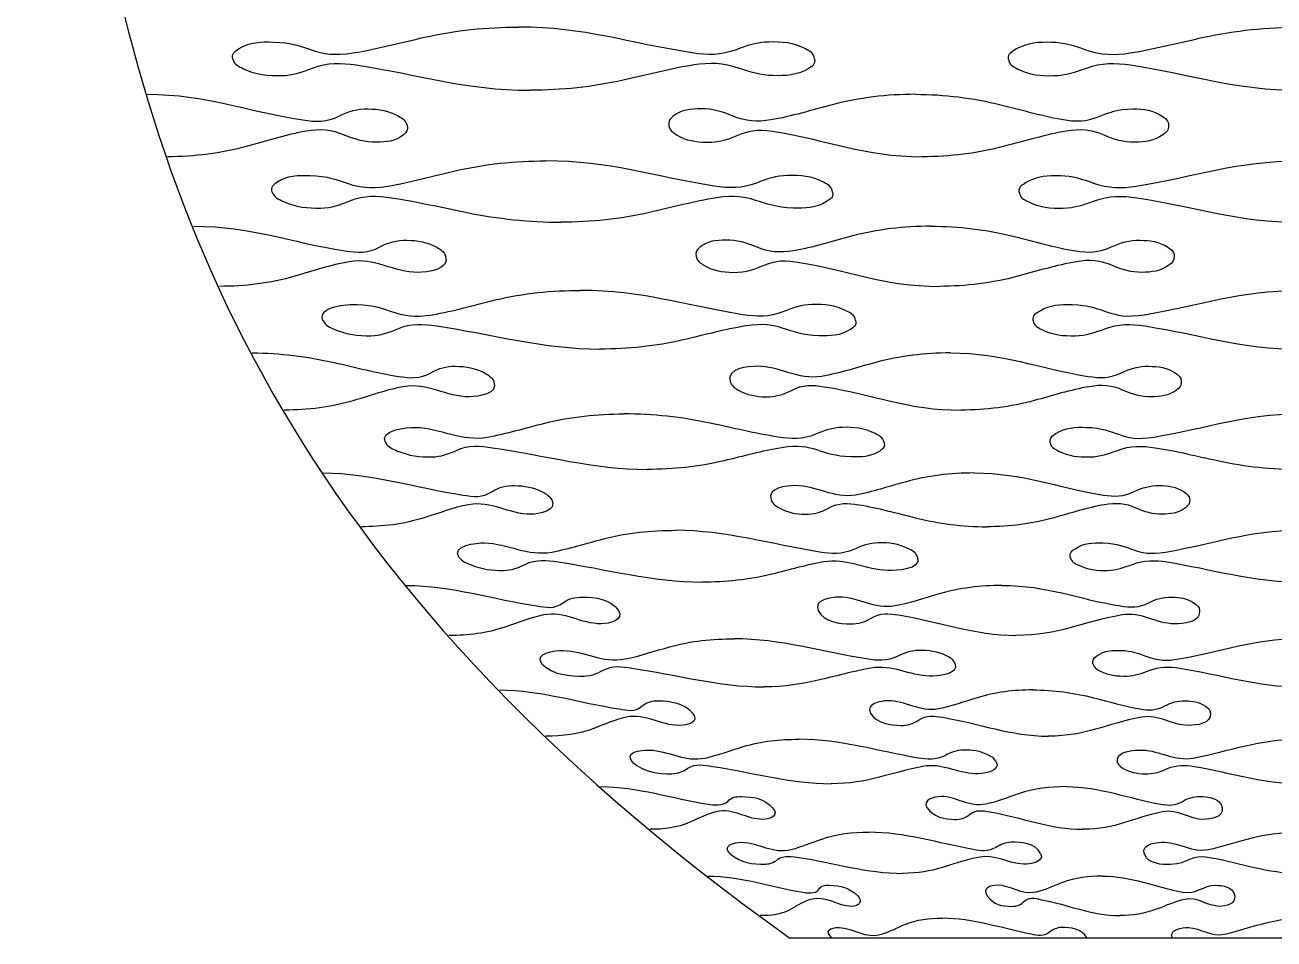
# Model space of a CAD drawing. Extents: x -15.8 to 22.7, y 5.7 to 11.5.
# Drawn here: x 9.923 to 11.948, y 5.679 to 7.16 of the extents above; entities that cross this region are included whole.
import ezdxf

# ---------------------------------------------------------------- set-up
doc = ezdxf.new("R2010")
doc.units = 0
doc.layers.add('DEFAULT', color=7, linetype='CONTINUOUS')

msp = doc.modelspace()

# ---------------------------------------------------------------- linework, layer by layer
at = {"layer": 'DEFAULT'}
msp.add_lwpolyline([(12.8156, 5.6805), (11.1629, 5.6805)], dxfattribs=at)
for points, knots in [([(9.9234, 9.8123), (9.9234, 8.6318), (9.9234, 8.0416), (10.0267, 7.4513), (10.13, 6.8611), (10.3366, 6.2708), (11.1629, 5.6805)], [0, 0, 0, 0, 1, 1, 1, 2, 2, 2, 2]), ([(10.2602, 7.1051), (10.2582, 7.114), (10.2632, 7.1173), (10.2696, 7.1214), (10.2878, 7.133), (10.3058, 7.1332), (10.3258, 7.1327), (10.3845, 7.1312), (10.3934, 7.1048), (10.4555, 7.115), (10.4944, 7.1214), (10.5324, 7.1317), (10.5708, 7.1403), (10.6214, 7.1517), (10.6717, 7.1568), (10.7235, 7.1568)], [0, 0, 0, 0, 1, 1, 1, 2, 2, 2, 3, 3, 3, 4, 4, 4, 5, 5, 5, 5]), ([(11.2033, 7.1051), (11.2023, 7.1149), (11.1959, 7.1176), (11.1888, 7.1214), (11.1692, 7.1317), (11.1501, 7.1332), (11.1289, 7.1327), (11.11, 7.1322), (11.0932, 7.1267), (11.076, 7.1201), (11.0519, 7.1109), (11.0295, 7.1112), (11.0048, 7.115), (10.901, 7.1312), (10.8308, 7.1568), (10.7235, 7.1568)], [0, 0, 0, 0, 1, 1, 1, 2, 2, 2, 3, 3, 3, 4, 4, 4, 5, 5, 5, 5]), ([(11.5177, 7.1051), (11.5171, 7.1146), (11.5229, 7.1175), (11.5297, 7.1214), (11.5486, 7.1323), (11.5671, 7.1332), (11.5877, 7.1327), (11.6073, 7.1322), (11.6247, 7.1265), (11.6426, 7.1201), (11.6669, 7.1113), (11.6897, 7.111), (11.7146, 7.115), (11.7549, 7.1214), (11.7942, 7.1317), (11.8339, 7.1403), (11.8854, 7.1515), (11.9366, 7.1568), (11.9893, 7.1568)], [0, 0, 0, 0, 1, 1, 1, 2, 2, 2, 3, 3, 3, 4, 4, 4, 5, 5, 5, 6, 6, 6, 6]), ([(10.2602, 7.1051), (10.263, 7.0955), (10.27, 7.0929), (10.2778, 7.0893), (10.2979, 7.0797), (10.3176, 7.0777), (10.3392, 7.0782), (10.3573, 7.0787), (10.3733, 7.084), (10.3897, 7.0905), (10.4136, 7.1001), (10.4357, 7.0991), (10.46, 7.0955), (10.5642, 7.0799), (10.6351, 7.0546), (10.7426, 7.0546)], [0, 0, 0, 0, 1, 1, 1, 2, 2, 2, 3, 3, 3, 4, 4, 4, 5, 5, 5, 5]), ([(11.2033, 7.1051), (11.2045, 7.096), (11.199, 7.0931), (11.1926, 7.0893), (11.1741, 7.0783), (11.156, 7.0778), (11.1358, 7.0782), (11.1161, 7.0787), (11.0983, 7.0843), (11.08, 7.0905), (11.0556, 7.0988), (11.0327, 7.0995), (11.0076, 7.0955), (10.9689, 7.0893), (10.9311, 7.0793), (10.8929, 7.0708), (10.8431, 7.0597), (10.7936, 7.0546), (10.7426, 7.0546)], [0, 0, 0, 0, 1, 1, 1, 2, 2, 2, 3, 3, 3, 4, 4, 4, 5, 5, 5, 6, 6, 6, 6]), ([(11.5177, 7.1051), (11.5185, 7.0955), (11.5248, 7.093), (11.5319, 7.0893), (11.5511, 7.0791), (11.5701, 7.0777), (11.591, 7.0782), (11.6099, 7.0787), (11.6268, 7.0842), (11.6441, 7.0905), (11.6683, 7.0994), (11.6907, 7.0993), (11.7154, 7.0955), (11.8169, 7.0798), (11.8844, 7.0546), (11.9893, 7.0546)], [0, 0, 0, 0, 1, 1, 1, 2, 2, 2, 3, 3, 3, 4, 4, 4, 5, 5, 5, 5]), ([(10.1215, 7.0479), (10.2194, 7.0479), (10.2796, 7.021), (10.3738, 7.0064), (10.3947, 7.0032), (10.413, 7.0024), (10.433, 7.0129), (10.4479, 7.0208), (10.4625, 7.0245), (10.4794, 7.0243), (10.4973, 7.024), (10.5132, 7.0217), (10.5291, 7.0124), (10.5355, 7.0086), (10.5408, 7.0054), (10.5428, 6.9973)], [0, 0, 0, 0, 1, 1, 1, 2, 2, 2, 3, 3, 3, 4, 4, 4, 5, 5, 5, 5]), ([(11.3667, 7.0479), (11.3206, 7.0479), (11.2763, 7.0424), (11.2317, 7.0309), (11.1986, 7.0224), (11.1661, 7.0121), (11.1322, 7.0064), (11.1103, 7.0028), (11.091, 7.004), (11.0703, 7.0129), (11.0536, 7.0201), (11.0374, 7.0245), (11.0189, 7.0243), (11.0026, 7.0241), (10.9883, 7.0234), (10.9743, 7.0124), (10.9691, 7.0083), (10.9658, 7.0047), (10.9671, 6.9973)], [0, 0, 0, 0, 1, 1, 1, 2, 2, 2, 3, 3, 3, 4, 4, 4, 5, 5, 5, 6, 6, 6, 6]), ([(11.3667, 7.0479), (11.4139, 7.0479), (11.4594, 7.0421), (11.5053, 7.0309), (11.5401, 7.0224), (11.5745, 7.0121), (11.6101, 7.0064), (11.6635, 6.9979), (11.6688, 7.0249), (11.7195, 7.0243), (11.7366, 7.0241), (11.7517, 7.0225), (11.7667, 7.0124), (11.7724, 7.0085), (11.7768, 7.0052), (11.7771, 6.9973)], [0, 0, 0, 0, 1, 1, 1, 2, 2, 2, 3, 3, 3, 4, 4, 4, 5, 5, 5, 5]), ([(10.5428, 6.9973), (10.5446, 6.9903), (10.5418, 6.9865), (10.5368, 6.9823), (10.5233, 6.9709), (10.5094, 6.9706), (10.4935, 6.9704), (10.4748, 6.9701), (10.4584, 6.9747), (10.4414, 6.9817), (10.4205, 6.9904), (10.401, 6.992), (10.3789, 6.9882), (10.3464, 6.9827), (10.3155, 6.9723), (10.2839, 6.9637), (10.241, 6.952), (10.1985, 6.9468), (10.1542, 6.9468)], [0, 0, 0, 0, 1, 1, 1, 2, 2, 2, 3, 3, 3, 4, 4, 4, 5, 5, 5, 6, 6, 6, 6]), ([(10.9671, 6.9973), (10.9685, 6.9893), (10.9735, 6.986), (10.9797, 6.9823), (10.9951, 6.9727), (11.0106, 6.9706), (11.0281, 6.9704), (11.0769, 6.9698), (11.0835, 6.9964), (11.135, 6.9882), (11.2265, 6.9736), (11.2823, 6.9468), (11.3776, 6.9468)], [0, 0, 0, 0, 1, 1, 1, 2, 2, 2, 3, 3, 3, 4, 4, 4, 4]), ([(11.7771, 6.9973), (11.7774, 6.9896), (11.7734, 6.9862), (11.7678, 6.9823), (11.7534, 6.9719), (11.7387, 6.9706), (11.722, 6.9704), (11.7041, 6.9702), (11.6884, 6.9744), (11.6724, 6.9817), (11.6519, 6.991), (11.6329, 6.9917), (11.6113, 6.9882), (11.5771, 6.9826), (11.5443, 6.9723), (11.5109, 6.9637), (11.4669, 6.9523), (11.4231, 6.9468), (11.3776, 6.9468)], [0, 0, 0, 0, 1, 1, 1, 2, 2, 2, 3, 3, 3, 4, 4, 4, 5, 5, 5, 6, 6, 6, 6]), ([(10.3241, 6.8895), (10.3216, 6.8977), (10.3258, 6.9012), (10.3318, 6.9054), (10.3491, 6.9171), (10.3661, 6.9169), (10.3852, 6.9164), (10.4426, 6.915), (10.4507, 6.8889), (10.5115, 6.8991), (10.5485, 6.9054), (10.5845, 6.9154), (10.6209, 6.9239), (10.6694, 6.9351), (10.7176, 6.94), (10.7673, 6.94)], [0, 0, 0, 0, 1, 1, 1, 2, 2, 2, 3, 3, 3, 4, 4, 4, 5, 5, 5, 5]), ([(11.2324, 6.8895), (11.2311, 6.899), (11.2248, 6.9016), (11.2177, 6.9054), (11.1988, 6.9154), (11.1802, 6.9169), (11.1596, 6.9164), (11.1415, 6.9159), (11.1256, 6.9106), (11.1091, 6.9041), (11.086, 6.895), (11.0645, 6.8954), (11.0407, 6.8991), (10.9398, 6.915), (10.8717, 6.94), (10.7673, 6.94)], [0, 0, 0, 0, 1, 1, 1, 2, 2, 2, 3, 3, 3, 4, 4, 4, 5, 5, 5, 5]), ([(11.5351, 6.8895), (11.5344, 6.8986), (11.5398, 6.9015), (11.5463, 6.9054), (11.5644, 6.9161), (11.5822, 6.9169), (11.6021, 6.9164), (11.621, 6.9159), (11.6379, 6.9104), (11.6552, 6.9041), (11.6787, 6.8956), (11.7005, 6.8952), (11.7247, 6.8991), (11.8228, 6.9151), (11.8875, 6.94), (11.9893, 6.94)], [0, 0, 0, 0, 1, 1, 1, 2, 2, 2, 3, 3, 3, 4, 4, 4, 5, 5, 5, 5]), ([(10.3241, 6.8895), (10.3277, 6.8803), (10.3347, 6.8777), (10.3425, 6.8742), (10.3622, 6.8652), (10.3816, 6.863), (10.4027, 6.8635), (10.4198, 6.8639), (10.4348, 6.869), (10.4502, 6.8754), (10.473, 6.8849), (10.4941, 6.8836), (10.5173, 6.8802), (10.5586, 6.8741), (10.5991, 6.8645), (10.6399, 6.8563), (10.6905, 6.8462), (10.7407, 6.8407), (10.7922, 6.8407)], [0, 0, 0, 0, 1, 1, 1, 2, 2, 2, 3, 3, 3, 4, 4, 4, 5, 5, 5, 6, 6, 6, 6]), ([(11.2324, 6.8895), (11.2339, 6.8808), (11.2289, 6.8779), (11.2227, 6.8742), (11.2052, 6.8634), (11.1879, 6.8631), (11.1687, 6.8635), (11.1131, 6.8649), (11.1032, 6.8897), (11.0445, 6.8802), (11.0077, 6.8742), (10.9718, 6.8645), (10.9356, 6.8563), (10.8881, 6.8455), (10.8409, 6.8407), (10.7922, 6.8407)], [0, 0, 0, 0, 1, 1, 1, 2, 2, 2, 3, 3, 3, 4, 4, 4, 5, 5, 5, 5]), ([(11.5351, 6.8895), (11.5361, 6.8802), (11.5423, 6.8777), (11.5492, 6.8742), (11.5678, 6.8644), (11.5861, 6.863), (11.6063, 6.8635), (11.6244, 6.864), (11.6406, 6.8692), (11.6572, 6.8754), (11.6804, 6.884), (11.702, 6.8839), (11.7257, 6.8802), (11.8234, 6.865), (11.8882, 6.8407), (11.9893, 6.8407)], [0, 0, 0, 0, 1, 1, 1, 2, 2, 2, 3, 3, 3, 4, 4, 4, 5, 5, 5, 5]), ([(10.1965, 6.8342), (10.2917, 6.8342), (10.3509, 6.8083), (10.4425, 6.7942), (10.4624, 6.7912), (10.4797, 6.7899), (10.4986, 6.8005), (10.5125, 6.8083), (10.5262, 6.8116), (10.5421, 6.8114), (10.5596, 6.8112), (10.5751, 6.8088), (10.5908, 6.8), (10.5971, 6.7964), (10.6025, 6.7931), (10.6051, 6.7854)], [0, 0, 0, 0, 1, 1, 1, 2, 2, 2, 3, 3, 3, 4, 4, 4, 5, 5, 5, 5]), ([(11.3917, 6.8342), (11.3477, 6.8342), (11.3055, 6.8291), (11.2629, 6.8179), (11.2316, 6.8096), (11.2008, 6.7997), (11.1687, 6.7942), (11.1476, 6.7907), (11.129, 6.792), (11.109, 6.8005), (11.0929, 6.8073), (11.0771, 6.8117), (11.0592, 6.8114), (11.0438, 6.8113), (11.0303, 6.8109), (11.0172, 6.8), (11.0123, 6.7959), (11.0095, 6.7923), (11.0111, 6.7854)], [0, 0, 0, 0, 1, 1, 1, 2, 2, 2, 3, 3, 3, 4, 4, 4, 5, 5, 5, 6, 6, 6, 6]), ([(11.3917, 6.8342), (11.4372, 6.8342), (11.4811, 6.8287), (11.5252, 6.8179), (11.5588, 6.8097), (11.5919, 6.7998), (11.6262, 6.7942), (11.6467, 6.7909), (11.6646, 6.7911), (11.6841, 6.8005), (11.6991, 6.8077), (11.7138, 6.8116), (11.7307, 6.8114), (11.7472, 6.8112), (11.7617, 6.8096), (11.7761, 6.8), (11.7816, 6.7962), (11.7859, 6.793), (11.7863, 6.7854)], [0, 0, 0, 0, 1, 1, 1, 2, 2, 2, 3, 3, 3, 4, 4, 4, 5, 5, 5, 6, 6, 6, 6]), ([(10.6051, 6.7854), (10.6126, 6.7633), (10.5751, 6.7596), (10.5603, 6.7594), (10.5218, 6.759), (10.4899, 6.7838), (10.4491, 6.7766), (10.4189, 6.7713), (10.39, 6.7614), (10.3607, 6.753), (10.3204, 6.7415), (10.2804, 6.7367), (10.2386, 6.7367)], [0, 0, 0, 0, 1, 1, 1, 2, 2, 2, 3, 3, 3, 4, 4, 4, 4]), ([(11.0111, 6.7854), (11.013, 6.7777), (11.018, 6.7745), (11.024, 6.7709), (11.039, 6.7619), (11.054, 6.7596), (11.071, 6.7594), (11.1172, 6.7589), (11.1235, 6.7844), (11.1722, 6.7766), (11.2604, 6.7626), (11.3139, 6.7367), (11.4057, 6.7367)], [0, 0, 0, 0, 1, 1, 1, 2, 2, 2, 3, 3, 3, 4, 4, 4, 4]), ([(11.7863, 6.7854), (11.7866, 6.7781), (11.7829, 6.7747), (11.7776, 6.7709), (11.7638, 6.7609), (11.7499, 6.7596), (11.7339, 6.7594), (11.7167, 6.7592), (11.7017, 6.7634), (11.6863, 6.7704), (11.6667, 6.7793), (11.6485, 6.7801), (11.6277, 6.7766), (11.5953, 6.7712), (11.5641, 6.7613), (11.5325, 6.753), (11.4906, 6.742), (11.449, 6.7367), (11.4057, 6.7367)], [0, 0, 0, 0, 1, 1, 1, 2, 2, 2, 3, 3, 3, 4, 4, 4, 5, 5, 5, 6, 6, 6, 6]), ([(10.4064, 6.6814), (10.397, 6.7051), (10.4466, 6.7077), (10.4619, 6.7073), (10.517, 6.706), (10.5251, 6.6805), (10.5837, 6.6907), (10.6182, 6.6967), (10.6518, 6.7064), (10.6857, 6.7146), (10.7315, 6.7255), (10.7771, 6.7302), (10.824, 6.7302)], [0, 0, 0, 0, 1, 1, 1, 2, 2, 2, 3, 3, 3, 4, 4, 4, 4]), ([(11.2698, 6.6814), (11.2681, 6.6904), (11.262, 6.6931), (11.2551, 6.6967), (11.2369, 6.7062), (11.2191, 6.7078), (11.1993, 6.7073), (11.1822, 6.7069), (11.1672, 6.7018), (11.1519, 6.6955), (11.1299, 6.6865), (11.1096, 6.6871), (11.0871, 6.6907), (10.99, 6.706), (10.9245, 6.7302), (10.824, 6.7302)], [0, 0, 0, 0, 1, 1, 1, 2, 2, 2, 3, 3, 3, 4, 4, 4, 5, 5, 5, 5]), ([(11.5576, 6.6814), (11.5566, 6.69), (11.5616, 6.6929), (11.5678, 6.6967), (11.5849, 6.7072), (11.6018, 6.7078), (11.6206, 6.7073), (11.6742, 6.706), (11.6807, 6.6813), (11.7376, 6.6907), (11.8311, 6.7062), (11.8923, 6.7302), (11.9893, 6.7302)], [0, 0, 0, 0, 1, 1, 1, 2, 2, 2, 3, 3, 3, 4, 4, 4, 4]), ([(10.4064, 6.6814), (10.4107, 6.6729), (10.4178, 6.6702), (10.4256, 6.6668), (10.4447, 6.6586), (10.4634, 6.6562), (10.4839, 6.6567), (10.4997, 6.6571), (10.5135, 6.6618), (10.5277, 6.668), (10.5492, 6.6774), (10.5691, 6.6757), (10.591, 6.6725), (10.679, 6.6596), (10.7646, 6.635), (10.8553, 6.635)], [0, 0, 0, 0, 1, 1, 1, 2, 2, 2, 3, 3, 3, 4, 4, 4, 5, 5, 5, 5]), ([(11.2698, 6.6814), (11.2716, 6.6734), (11.2671, 6.6705), (11.2614, 6.6668), (11.2449, 6.6563), (11.2287, 6.6562), (11.2106, 6.6567), (11.1575, 6.658), (11.1479, 6.6818), (11.0917, 6.6725), (11.0573, 6.6669), (11.0238, 6.6577), (10.99, 6.6498), (10.9454, 6.6395), (10.901, 6.635), (10.8553, 6.635)], [0, 0, 0, 0, 1, 1, 1, 2, 2, 2, 3, 3, 3, 4, 4, 4, 5, 5, 5, 5]), ([(11.5576, 6.6814), (11.5588, 6.6725), (11.5648, 6.6702), (11.5714, 6.6668), (11.5892, 6.6577), (11.6066, 6.6562), (11.6259, 6.6567), (11.643, 6.6571), (11.6583, 6.6621), (11.6739, 6.668), (11.6959, 6.6762), (11.7164, 6.676), (11.7389, 6.6725), (11.8318, 6.6581), (11.8932, 6.635), (11.9893, 6.635)], [0, 0, 0, 0, 1, 1, 1, 2, 2, 2, 3, 3, 3, 4, 4, 4, 5, 5, 5, 5]), ([(10.2918, 6.6288), (10.337, 6.6288), (10.3806, 6.6231), (10.4245, 6.6133), (10.4593, 6.6055), (10.4937, 6.5962), (10.529, 6.5908), (10.5475, 6.588), (10.5637, 6.5861), (10.5813, 6.5967), (10.594, 6.6044), (10.6065, 6.6073), (10.6213, 6.6072), (10.6381, 6.607), (10.6532, 6.6044), (10.6684, 6.5963), (10.6748, 6.5928), (10.6802, 6.5897), (10.6833, 6.5824)], [0, 0, 0, 0, 1, 1, 1, 2, 2, 2, 3, 3, 3, 4, 4, 4, 5, 5, 5, 6, 6, 6, 6]), ([(11.4235, 6.6288), (11.3821, 6.6288), (11.3423, 6.624), (11.3023, 6.6133), (11.2731, 6.6055), (11.2445, 6.596), (11.2145, 6.5908), (11.1763, 6.5842), (11.1463, 6.6076), (11.1101, 6.6072), (11.0959, 6.607), (11.0598, 6.604), (11.0664, 6.5824)], [0, 0, 0, 0, 1, 1, 1, 2, 2, 2, 3, 3, 3, 4, 4, 4, 4]), ([(11.4235, 6.6288), (11.5106, 6.6288), (11.5628, 6.6043), (11.6465, 6.5908), (11.6658, 6.5877), (11.6827, 6.5877), (11.701, 6.5967), (11.7151, 6.6037), (11.7289, 6.6074), (11.7449, 6.6072), (11.7605, 6.607), (11.7742, 6.6054), (11.7879, 6.5963), (11.7932, 6.5927), (11.7973, 6.5896), (11.7977, 6.5824)], [0, 0, 0, 0, 1, 1, 1, 2, 2, 2, 3, 3, 3, 4, 4, 4, 5, 5, 5, 5]), ([(10.6833, 6.5824), (10.692, 6.5626), (10.6575, 6.5579), (10.6436, 6.5577), (10.6068, 6.5573), (10.5762, 6.5811), (10.5371, 6.5741), (10.5094, 6.5691), (10.4832, 6.5596), (10.4564, 6.5516), (10.4192, 6.5405), (10.3823, 6.5361), (10.3436, 6.5361)], [0, 0, 0, 0, 1, 1, 1, 2, 2, 2, 3, 3, 3, 4, 4, 4, 4]), ([(11.0664, 6.5824), (11.0687, 6.5752), (11.0736, 6.5721), (11.0795, 6.5686), (11.094, 6.5602), (11.1083, 6.5579), (11.1245, 6.5577), (11.1396, 6.5575), (11.1525, 6.561), (11.1657, 6.5681), (11.1836, 6.5779), (11.2001, 6.5771), (11.2189, 6.5741), (11.3028, 6.5607), (11.3534, 6.5361), (11.4407, 6.5361)], [0, 0, 0, 0, 1, 1, 1, 2, 2, 2, 3, 3, 3, 4, 4, 4, 5, 5, 5, 5]), ([(11.7977, 6.5824), (11.7982, 6.5755), (11.7947, 6.5723), (11.7898, 6.5686), (11.7769, 6.5591), (11.7638, 6.5579), (11.7488, 6.5577), (11.7325, 6.5575), (11.7183, 6.5615), (11.7037, 6.5681), (11.6852, 6.5766), (11.668, 6.5774), (11.6484, 6.5741), (11.618, 6.5689), (11.5889, 6.5595), (11.5593, 6.5516), (11.5202, 6.5411), (11.4813, 6.5361), (11.4407, 6.5361)], [0, 0, 0, 0, 1, 1, 1, 2, 2, 2, 3, 3, 3, 4, 4, 4, 5, 5, 5, 6, 6, 6, 6]), ([(10.5076, 6.4835), (10.4971, 6.5041), (10.5425, 6.5086), (10.5567, 6.5082), (10.5962, 6.5072), (10.6306, 6.4848), (10.6727, 6.4924), (10.7043, 6.498), (10.7349, 6.5073), (10.766, 6.515), (10.8085, 6.5256), (10.8508, 6.5299), (10.8944, 6.5299)], [0, 0, 0, 0, 1, 1, 1, 2, 2, 2, 3, 3, 3, 4, 4, 4, 4]), ([(11.3158, 6.4835), (11.3138, 6.492), (11.308, 6.4946), (11.3013, 6.4981), (11.284, 6.5069), (11.2671, 6.5087), (11.2483, 6.5082), (11.2325, 6.5078), (11.2188, 6.5029), (11.2046, 6.4969), (11.1841, 6.4882), (11.1652, 6.489), (11.1442, 6.4924), (11.1071, 6.4982), (11.0707, 6.5074), (11.034, 6.515), (10.9877, 6.5248), (10.9417, 6.5299), (10.8944, 6.5299)], [0, 0, 0, 0, 1, 1, 1, 2, 2, 2, 3, 3, 3, 4, 4, 4, 5, 5, 5, 6, 6, 6, 6]), ([(11.5852, 6.4835), (11.5841, 6.4915), (11.5886, 6.4944), (11.5943, 6.4981), (11.6102, 6.5082), (11.6259, 6.5086), (11.6435, 6.5082), (11.6943, 6.5069), (11.6995, 6.4832), (11.7535, 6.4924), (11.8412, 6.5071), (11.8982, 6.5299), (11.9893, 6.5299)], [0, 0, 0, 0, 1, 1, 1, 2, 2, 2, 3, 3, 3, 4, 4, 4, 4]), ([(10.5076, 6.4835), (10.5126, 6.4757), (10.5197, 6.473), (10.5274, 6.4698), (10.5457, 6.4623), (10.5636, 6.4598), (10.5831, 6.4603), (10.5975, 6.4607), (10.6099, 6.465), (10.6227, 6.4709), (10.6427, 6.4802), (10.6611, 6.4781), (10.6814, 6.4752), (10.7649, 6.4631), (10.846, 6.44), (10.932, 6.44)], [0, 0, 0, 0, 1, 1, 1, 2, 2, 2, 3, 3, 3, 4, 4, 4, 5, 5, 5, 5]), ([(11.3158, 6.4835), (11.3179, 6.4763), (11.3141, 6.4733), (11.3088, 6.4698), (11.2936, 6.4598), (11.2787, 6.4599), (11.262, 6.4603), (11.2119, 6.4615), (11.2028, 6.484), (11.1498, 6.4752), (11.1182, 6.4699), (11.0875, 6.4613), (11.0564, 6.4539), (11.0152, 6.4441), (10.9742, 6.44), (10.932, 6.44)], [0, 0, 0, 0, 1, 1, 1, 2, 2, 2, 3, 3, 3, 4, 4, 4, 5, 5, 5, 5]), ([(11.5852, 6.4835), (11.5866, 6.4752), (11.5923, 6.473), (11.5986, 6.4698), (11.6153, 6.4613), (11.6317, 6.4599), (11.6498, 6.4603), (11.6658, 6.4607), (11.6799, 6.4654), (11.6944, 6.4709), (11.7149, 6.4787), (11.7341, 6.4784), (11.7551, 6.4752), (11.7899, 6.4698), (11.824, 6.4612), (11.8584, 6.4539), (11.9018, 6.4446), (11.9449, 6.44), (11.9893, 6.44)], [0, 0, 0, 0, 1, 1, 1, 2, 2, 2, 3, 3, 3, 4, 4, 4, 5, 5, 5, 6, 6, 6, 6]), ([(10.4074, 6.4342), (10.4854, 6.4342), (10.5577, 6.4099), (10.633, 6.3985), (10.65, 6.3959), (10.6647, 6.3935), (10.6809, 6.4041), (10.6923, 6.4115), (10.7035, 6.414), (10.7169, 6.4138), (10.7329, 6.4136), (10.7473, 6.411), (10.7619, 6.4036), (10.7681, 6.4004), (10.7736, 6.3973), (10.7772, 6.3906)], [0, 0, 0, 0, 1, 1, 1, 2, 2, 2, 3, 3, 3, 4, 4, 4, 5, 5, 5, 5]), ([(11.462, 6.4342), (11.4237, 6.4342), (11.387, 6.4297), (11.35, 6.4196), (11.3233, 6.4123), (11.2971, 6.4033), (11.2697, 6.3985), (11.2337, 6.3922), (11.2056, 6.4143), (11.1715, 6.4138), (11.1584, 6.4137), (11.1253, 6.41), (11.1328, 6.3906)], [0, 0, 0, 0, 1, 1, 1, 2, 2, 2, 3, 3, 3, 4, 4, 4, 4]), ([(11.462, 6.4342), (11.5436, 6.4342), (11.5925, 6.4112), (11.6709, 6.3985), (11.6888, 6.3956), (11.7044, 6.3955), (11.7214, 6.4041), (11.7345, 6.4106), (11.7472, 6.414), (11.7619, 6.4138), (11.7765, 6.4137), (11.7894, 6.4121), (11.8022, 6.4036), (11.8071, 6.4003), (11.811, 6.3974), (11.8115, 6.3906)], [0, 0, 0, 0, 1, 1, 1, 2, 2, 2, 3, 3, 3, 4, 4, 4, 5, 5, 5, 5]), ([(10.7772, 6.3906), (10.7869, 6.3729), (10.7564, 6.3676), (10.7432, 6.3674), (10.7083, 6.367), (10.6795, 6.3897), (10.6425, 6.3828), (10.6177, 6.3781), (10.5944, 6.3692), (10.5706, 6.3617), (10.5369, 6.3511), (10.5034, 6.3471), (10.4683, 6.3471)], [0, 0, 0, 0, 1, 1, 1, 2, 2, 2, 3, 3, 3, 4, 4, 4, 4]), ([(11.1328, 6.3906), (11.1354, 6.3839), (11.1402, 6.3809), (11.146, 6.3777), (11.1596, 6.37), (11.1732, 6.3676), (11.1885, 6.3674), (11.2023, 6.3673), (11.214, 6.3703), (11.2259, 6.3772), (11.2424, 6.3867), (11.2575, 6.3855), (11.2748, 6.3828), (11.3059, 6.3778), (11.336, 6.3691), (11.3664, 6.3617), (11.4047, 6.3524), (11.4428, 6.3471), (11.4823, 6.3471)], [0, 0, 0, 0, 1, 1, 1, 2, 2, 2, 3, 3, 3, 4, 4, 4, 5, 5, 5, 6, 6, 6, 6]), ([(11.8115, 6.3906), (11.812, 6.3842), (11.8089, 6.3811), (11.8043, 6.3777), (11.7925, 6.3687), (11.7804, 6.3676), (11.7666, 6.3674), (11.7514, 6.3672), (11.7382, 6.3711), (11.7246, 6.3772), (11.7073, 6.385), (11.6914, 6.3859), (11.6731, 6.3828), (11.6452, 6.378), (11.6185, 6.3692), (11.5914, 6.3617), (11.5554, 6.3518), (11.5196, 6.3471), (11.4823, 6.3471)], [0, 0, 0, 0, 1, 1, 1, 2, 2, 2, 3, 3, 3, 4, 4, 4, 5, 5, 5, 6, 6, 6, 6]), ([(10.6267, 6.2978), (10.6147, 6.3165), (10.6548, 6.3213), (10.6688, 6.3209), (10.7058, 6.32), (10.7379, 6.2987), (10.7775, 6.3061), (10.8058, 6.3114), (10.8331, 6.3202), (10.8609, 6.3274), (10.8996, 6.3375), (10.9382, 6.3413), (10.978, 6.3413)], [0, 0, 0, 0, 1, 1, 1, 2, 2, 2, 3, 3, 3, 4, 4, 4, 4]), ([(11.3699, 6.2978), (11.3676, 6.3057), (11.362, 6.3082), (11.3557, 6.3114), (11.3396, 6.3196), (11.3238, 6.3214), (11.3063, 6.3209), (11.2919, 6.3206), (11.2795, 6.3161), (11.2667, 6.3104), (11.2479, 6.3019), (11.2307, 6.303), (11.2114, 6.3061), (11.1337, 6.3185), (11.0585, 6.3413), (10.978, 6.3413)], [0, 0, 0, 0, 1, 1, 1, 2, 2, 2, 3, 3, 3, 4, 4, 4, 5, 5, 5, 5]), ([(11.6177, 6.2978), (11.6164, 6.3051), (11.6203, 6.308), (11.6255, 6.3114), (11.64, 6.3211), (11.6544, 6.3214), (11.6705, 6.3209), (11.718, 6.3197), (11.7217, 6.2973), (11.7723, 6.3061), (11.8532, 6.3201), (11.9051, 6.3413), (11.9893, 6.3413)], [0, 0, 0, 0, 1, 1, 1, 2, 2, 2, 3, 3, 3, 4, 4, 4, 4]), ([(10.6267, 6.2978), (10.6321, 6.2908), (10.6391, 6.288), (10.6467, 6.2851), (10.6639, 6.2783), (10.6807, 6.2758), (10.6991, 6.2762), (10.712, 6.2766), (10.7229, 6.2805), (10.7341, 6.2861), (10.7524, 6.2952), (10.769, 6.2927), (10.7875, 6.2901), (10.8654, 6.2789), (10.9411, 6.2573), (11.0212, 6.2573)], [0, 0, 0, 0, 1, 1, 1, 2, 2, 2, 3, 3, 3, 4, 4, 4, 5, 5, 5, 5]), ([(11.3699, 6.2978), (11.3772, 6.2772), (11.3349, 6.2759), (11.322, 6.2762), (11.2866, 6.2771), (11.2554, 6.2965), (11.2179, 6.2901), (11.1894, 6.2852), (11.1618, 6.2771), (11.1339, 6.2702), (11.0966, 6.2611), (11.0595, 6.2573), (11.0212, 6.2573)], [0, 0, 0, 0, 1, 1, 1, 2, 2, 2, 3, 3, 3, 4, 4, 4, 4]), ([(11.6177, 6.2978), (11.6193, 6.2901), (11.6246, 6.288), (11.6305, 6.2851), (11.6459, 6.2773), (11.6611, 6.2758), (11.6778, 6.2762), (11.6924, 6.2766), (11.7052, 6.2809), (11.7184, 6.2861), (11.7373, 6.2934), (11.7548, 6.2931), (11.7741, 6.2901), (11.8458, 6.2789), (11.9151, 6.2573), (11.9893, 6.2573)], [0, 0, 0, 0, 1, 1, 1, 2, 2, 2, 3, 3, 3, 4, 4, 4, 5, 5, 5, 5]), ([(10.5418, 6.2519), (10.6147, 6.2519), (10.6824, 6.2293), (10.7529, 6.2187), (10.7681, 6.2164), (10.7814, 6.2133), (10.7958, 6.2239), (10.8057, 6.2312), (10.8156, 6.2331), (10.8274, 6.233), (10.8463, 6.2328), (10.8727, 6.2304), (10.8853, 6.2114)], [0, 0, 0, 0, 1, 1, 1, 2, 2, 2, 3, 3, 3, 4, 4, 4, 4]), ([(11.5068, 6.2519), (11.472, 6.2519), (11.4387, 6.2479), (11.4052, 6.2383), (11.3813, 6.2315), (11.3579, 6.2232), (11.3333, 6.2187), (11.2999, 6.2127), (11.2741, 6.2334), (11.2426, 6.233), (11.2303, 6.2328), (11.2011, 6.2285), (11.2091, 6.2114)], [0, 0, 0, 0, 1, 1, 1, 2, 2, 2, 3, 3, 3, 4, 4, 4, 4]), ([(11.5068, 6.2519), (11.5821, 6.2519), (11.6268, 6.2306), (11.699, 6.2187), (11.7154, 6.216), (11.7295, 6.2159), (11.7449, 6.2239), (11.7567, 6.23), (11.7683, 6.2332), (11.7817, 6.233), (11.7951, 6.2328), (11.8069, 6.2313), (11.8186, 6.2235), (11.8232, 6.2204), (11.8268, 6.2176), (11.8274, 6.2114)], [0, 0, 0, 0, 1, 1, 1, 2, 2, 2, 3, 3, 3, 4, 4, 4, 5, 5, 5, 5]), ([(10.8853, 6.2114), (10.8958, 6.1956), (10.8701, 6.19), (10.8572, 6.1898), (10.8248, 6.1894), (10.7981, 6.2109), (10.7637, 6.2041), (10.742, 6.1999), (10.7219, 6.1915), (10.7012, 6.1845), (10.6714, 6.1744), (10.6418, 6.1709), (10.6106, 6.1709)], [0, 0, 0, 0, 1, 1, 1, 2, 2, 2, 3, 3, 3, 4, 4, 4, 4]), ([(11.2091, 6.2114), (11.2184, 6.1917), (11.2448, 6.19), (11.2617, 6.1898), (11.2741, 6.1897), (11.2845, 6.1924), (11.295, 6.1989), (11.3099, 6.2081), (11.3234, 6.2066), (11.3391, 6.2041), (11.4028, 6.1939), (11.4633, 6.1709), (11.5297, 6.1709)], [0, 0, 0, 0, 1, 1, 1, 2, 2, 2, 3, 3, 3, 4, 4, 4, 4]), ([(11.8274, 6.2114), (11.8293, 6.1915), (11.8001, 6.19), (11.787, 6.1898), (11.7572, 6.1895), (11.7332, 6.2097), (11.7016, 6.2041), (11.6349, 6.1923), (11.5998, 6.1709), (11.5297, 6.1709)], [0, 0, 0, 0, 1, 1, 1, 2, 2, 2, 3, 3, 3, 3]), ([(10.7612, 6.1251), (10.7479, 6.1422), (10.7818, 6.147), (10.7959, 6.1466), (10.83, 6.1457), (10.8594, 6.1255), (10.896, 6.1328), (10.9208, 6.1377), (10.9446, 6.1459), (10.9688, 6.1526), (11.0033, 6.1622), (11.0376, 6.1655), (11.0732, 6.1655)], [0, 0, 0, 0, 1, 1, 1, 2, 2, 2, 3, 3, 3, 4, 4, 4, 4]), ([(11.4311, 6.1251), (11.4285, 6.1322), (11.4233, 6.1348), (11.4173, 6.1378), (11.4026, 6.1452), (11.3881, 6.147), (11.372, 6.1466), (11.3592, 6.1463), (11.3483, 6.1422), (11.3371, 6.1368), (11.3202, 6.1286), (11.3048, 6.13), (11.2875, 6.1328), (11.2162, 6.1444), (11.1471, 6.1655), (11.0732, 6.1655)], [0, 0, 0, 0, 1, 1, 1, 2, 2, 2, 3, 3, 3, 4, 4, 4, 5, 5, 5, 5]), ([(11.6544, 6.1251), (11.653, 6.1316), (11.6562, 6.1344), (11.6609, 6.1378), (11.6738, 6.1469), (11.6867, 6.147), (11.7012, 6.1466), (11.7157, 6.1462), (11.7285, 6.1418), (11.7417, 6.1368), (11.7592, 6.1301), (11.7754, 6.1295), (11.7935, 6.1328), (11.8668, 6.1459), (11.9128, 6.1655), (11.9893, 6.1655)], [0, 0, 0, 0, 1, 1, 1, 2, 2, 2, 3, 3, 3, 4, 4, 4, 5, 5, 5, 5]), ([(10.7612, 6.1251), (10.7782, 6.1066), (10.808, 6.1045), (10.8296, 6.1051), (10.8408, 6.1054), (10.8501, 6.1089), (10.8597, 6.1142), (10.876, 6.1233), (10.8907, 6.1203), (10.9072, 6.1179), (10.9785, 6.1076), (11.0478, 6.0876), (11.1213, 6.0876)], [0, 0, 0, 0, 1, 1, 1, 2, 2, 2, 3, 3, 3, 4, 4, 4, 4]), ([(11.4311, 6.1251), (11.4384, 6.1074), (11.401, 6.1048), (11.3894, 6.1051), (11.3572, 6.1059), (11.329, 6.1241), (11.2947, 6.1179), (11.2287, 6.1061), (11.1903, 6.0876), (11.1213, 6.0876)], [0, 0, 0, 0, 1, 1, 1, 2, 2, 2, 3, 3, 3, 3]), ([(11.6544, 6.1251), (11.6561, 6.1181), (11.661, 6.1161), (11.6664, 6.1133), (11.6804, 6.1062), (11.6941, 6.1047), (11.7094, 6.1051), (11.7224, 6.1054), (11.7338, 6.1095), (11.7455, 6.1142), (11.7625, 6.1211), (11.7781, 6.1207), (11.7955, 6.1179), (11.8601, 6.1076), (11.9223, 6.0876), (11.9893, 6.0876)], [0, 0, 0, 0, 1, 1, 1, 2, 2, 2, 3, 3, 3, 4, 4, 4, 5, 5, 5, 5]), ([(10.6923, 6.0826), (10.7594, 6.0826), (10.8216, 6.0618), (10.8863, 6.0519), (10.8997, 6.0498), (10.9114, 6.0459), (10.9238, 6.0567), (10.9321, 6.0638), (10.9405, 6.0652), (10.9508, 6.0651), (10.969, 6.0649), (10.9925, 6.0616), (11.0054, 6.0451)], [0, 0, 0, 0, 1, 1, 1, 2, 2, 2, 3, 3, 3, 4, 4, 4, 4]), ([(11.5569, 6.0826), (11.526, 6.0826), (11.4965, 6.079), (11.4668, 6.07), (11.446, 6.0638), (11.4257, 6.056), (11.4041, 6.0519), (11.3737, 6.0461), (11.3505, 6.0655), (11.3219, 6.0651), (11.3103, 6.0649), (11.2856, 6.0603), (11.294, 6.0451)], [0, 0, 0, 0, 1, 1, 1, 2, 2, 2, 3, 3, 3, 4, 4, 4, 4]), ([(11.5569, 6.0826), (11.5906, 6.0826), (11.6229, 6.0782), (11.6555, 6.07), (11.6804, 6.0638), (11.7049, 6.0562), (11.7304, 6.0519), (11.7449, 6.0494), (11.7574, 6.0492), (11.7711, 6.0567), (11.7816, 6.0624), (11.7917, 6.0653), (11.8037, 6.0651), (11.8159, 6.0649), (11.8264, 6.0635), (11.8369, 6.0563), (11.8411, 6.0534), (11.8443, 6.0508), (11.845, 6.0451)], [0, 0, 0, 0, 1, 1, 1, 2, 2, 2, 3, 3, 3, 4, 4, 4, 5, 5, 5, 6, 6, 6, 6]), ([(11.0054, 6.0451), (11.0177, 6.0296), (10.9976, 6.0253), (10.9834, 6.0251), (10.9538, 6.0248), (10.9298, 6.045), (10.8981, 6.0384), (10.8797, 6.0345), (10.863, 6.0268), (10.8456, 6.0202), (10.82, 6.0105), (10.7946, 6.0077), (10.7676, 6.0077)], [0, 0, 0, 0, 1, 1, 1, 2, 2, 2, 3, 3, 3, 4, 4, 4, 4]), ([(11.294, 6.0451), (11.3036, 6.0278), (11.3267, 6.0254), (11.3429, 6.0251), (11.3537, 6.025), (11.3626, 6.0274), (11.3716, 6.0336), (11.3846, 6.0425), (11.3965, 6.0406), (11.4104, 6.0384), (11.4678, 6.0289), (11.5221, 6.0077), (11.5821, 6.0077)], [0, 0, 0, 0, 1, 1, 1, 2, 2, 2, 3, 3, 3, 4, 4, 4, 4]), ([(11.845, 6.0451), (11.847, 6.0273), (11.8215, 6.0253), (11.8095, 6.0251), (11.7828, 6.0248), (11.7616, 6.0436), (11.7331, 6.0384), (11.6737, 6.0274), (11.6448, 6.0077), (11.5821, 6.0077)], [0, 0, 0, 0, 1, 1, 1, 2, 2, 2, 3, 3, 3, 3]), ([(10.9085, 5.9652), (10.8934, 5.9817), (10.9202, 5.9856), (10.9356, 5.9851), (10.9664, 5.9843), (10.9927, 5.9651), (11.026, 5.9723), (11.047, 5.9769), (11.067, 5.9845), (11.0874, 5.9907), (11.1174, 5.9998), (11.1471, 6.0027), (11.1782, 6.0027)], [0, 0, 0, 0, 1, 1, 1, 2, 2, 2, 3, 3, 3, 4, 4, 4, 4]), ([(11.498, 5.9652), (11.4954, 5.9716), (11.4905, 5.9741), (11.485, 5.977), (11.4717, 5.9837), (11.4588, 5.9856), (11.4443, 5.9851), (11.4331, 5.9848), (11.4239, 5.9811), (11.4143, 5.976), (11.3995, 5.9682), (11.3862, 5.9698), (11.371, 5.9723), (11.3068, 5.9831), (11.2448, 6.0027), (11.1782, 6.0027)], [0, 0, 0, 0, 1, 1, 1, 2, 2, 2, 3, 3, 3, 4, 4, 4, 5, 5, 5, 5]), ([(11.6945, 5.9652), (11.6898, 5.9842), (11.7227, 5.9855), (11.7349, 5.9851), (11.763, 5.9844), (11.7866, 5.9666), (11.8168, 5.9723), (11.8818, 5.9846), (11.9212, 6.0027), (11.9893, 6.0027)], [0, 0, 0, 0, 1, 1, 1, 2, 2, 2, 3, 3, 3, 3]), ([(10.9085, 5.9652), (10.9251, 5.9496), (10.9514, 5.9462), (10.972, 5.9468), (10.9816, 5.947), (10.9891, 5.9501), (10.9969, 5.9552), (11.0111, 5.9645), (11.0238, 5.9607), (11.0381, 5.9586), (11.1021, 5.9491), (11.1641, 5.9306), (11.2302, 5.9306)], [0, 0, 0, 0, 1, 1, 1, 2, 2, 2, 3, 3, 3, 4, 4, 4, 4]), ([(11.498, 5.9652), (11.5055, 5.9499), (11.4737, 5.9465), (11.4631, 5.9468), (11.4344, 5.9475), (11.4095, 5.9645), (11.3787, 5.9586), (11.3212, 5.9475), (11.2907, 5.9306), (11.2302, 5.9306)], [0, 0, 0, 0, 1, 1, 1, 2, 2, 2, 3, 3, 3, 3]), ([(11.6945, 5.9652), (11.6963, 5.959), (11.7007, 5.9569), (11.7057, 5.9543), (11.7181, 5.9479), (11.7302, 5.9464), (11.7437, 5.9468), (11.7552, 5.9471), (11.765, 5.9508), (11.7752, 5.9552), (11.79, 5.9616), (11.8037, 5.9611), (11.819, 5.9586), (11.8757, 5.9491), (11.9302, 5.9306), (11.9893, 5.9306)], [0, 0, 0, 0, 1, 1, 1, 2, 2, 2, 3, 3, 3, 4, 4, 4, 5, 5, 5, 5]), ([(10.856, 5.9259), (10.9165, 5.9259), (10.9724, 5.9067), (11.0307, 5.8975), (11.0386, 5.8963), (11.0556, 5.8942), (11.0626, 5.902), (11.069, 5.9091), (11.0759, 5.9099), (11.0846, 5.9098), (11.1046, 5.9095), (11.1206, 5.9075), (11.1353, 5.8913)], [0, 0, 0, 0, 1, 1, 1, 2, 2, 2, 3, 3, 3, 4, 4, 4, 4]), ([(11.6115, 5.9259), (11.5847, 5.9259), (11.5594, 5.9227), (11.5338, 5.9143), (11.5162, 5.9085), (11.4991, 5.9014), (11.4807, 5.8975), (11.4535, 5.8919), (11.4333, 5.9101), (11.4079, 5.9098), (11.3967, 5.9096), (11.3772, 5.9047), (11.3858, 5.8913)], [0, 0, 0, 0, 1, 1, 1, 2, 2, 2, 3, 3, 3, 4, 4, 4, 4]), ([(11.6115, 5.9259), (11.665, 5.9259), (11.7133, 5.9067), (11.7643, 5.8975), (11.777, 5.8953), (11.7877, 5.8949), (11.7995, 5.902), (11.8085, 5.9073), (11.8172, 5.9099), (11.8277, 5.9098), (11.8399, 5.9096), (11.8618, 5.9083), (11.864, 5.8913)], [0, 0, 0, 0, 1, 1, 1, 2, 2, 2, 3, 3, 3, 4, 4, 4, 4]), ([(11.1353, 5.8913), (11.1462, 5.8794), (11.1322, 5.873), (11.1195, 5.8728), (11.093, 5.8725), (11.072, 5.8918), (11.0434, 5.8851), (11.0284, 5.8815), (11.0152, 5.8744), (11.0013, 5.8683), (10.9801, 5.8589), (10.9592, 5.8567), (10.9365, 5.8567)], [0, 0, 0, 0, 1, 1, 1, 2, 2, 2, 3, 3, 3, 4, 4, 4, 4]), ([(11.3858, 5.8913), (11.3954, 5.8764), (11.4152, 5.873), (11.4303, 5.8728), (11.4396, 5.8727), (11.4469, 5.8748), (11.4543, 5.8806), (11.4654, 5.8894), (11.4755, 5.8871), (11.4875, 5.8851), (11.5379, 5.8764), (11.5854, 5.8567), (11.6384, 5.8567)], [0, 0, 0, 0, 1, 1, 1, 2, 2, 2, 3, 3, 3, 4, 4, 4, 4]), ([(11.864, 5.8913), (11.8661, 5.8756), (11.8447, 5.873), (11.8339, 5.8728), (11.8104, 5.8725), (11.7924, 5.89), (11.7672, 5.8851), (11.7154, 5.8747), (11.6936, 5.8567), (11.6384, 5.8567)], [0, 0, 0, 0, 1, 1, 1, 2, 2, 2, 3, 3, 3, 3]), ([(11.0661, 5.8174), (11.0531, 5.8296), (11.072, 5.8362), (11.0854, 5.8358), (11.1127, 5.835), (11.1354, 5.8167), (11.1652, 5.824), (11.1823, 5.8282), (11.1983, 5.8353), (11.2148, 5.841), (11.2399, 5.8497), (11.2648, 5.852), (11.291, 5.852)], [0, 0, 0, 0, 1, 1, 1, 2, 2, 2, 3, 3, 3, 4, 4, 4, 4]), ([(11.5696, 5.8174), (11.5611, 5.8351), (11.5372, 5.8363), (11.5218, 5.8358), (11.5123, 5.8355), (11.5048, 5.8322), (11.497, 5.8274), (11.4845, 5.8197), (11.4733, 5.8217), (11.4603, 5.824), (11.404, 5.834), (11.3497, 5.852), (11.291, 5.852)], [0, 0, 0, 0, 1, 1, 1, 2, 2, 2, 3, 3, 3, 4, 4, 4, 4]), ([(11.7375, 5.8174), (11.7327, 5.8339), (11.76, 5.8362), (11.7711, 5.8358), (11.7954, 5.8351), (11.8153, 5.8186), (11.8417, 5.824), (11.863, 5.8284), (11.8835, 5.8353), (11.9044, 5.841), (11.9325, 5.8486), (11.9603, 5.852), (11.9893, 5.852)], [0, 0, 0, 0, 1, 1, 1, 2, 2, 2, 3, 3, 3, 4, 4, 4, 4]), ([(11.0661, 5.8174), (11.084, 5.8026), (11.102, 5.7997), (11.1241, 5.8003), (11.1319, 5.8006), (11.1377, 5.8032), (11.1436, 5.8081), (11.1519, 5.8151), (11.1695, 5.8126), (11.178, 5.8113), (11.234, 5.8026), (11.2881, 5.7853), (11.3461, 5.7853)], [0, 0, 0, 0, 1, 1, 1, 2, 2, 2, 3, 3, 3, 4, 4, 4, 4]), ([(11.5696, 5.8174), (11.5772, 5.8038), (11.5519, 5.8), (11.5418, 5.8003), (11.5168, 5.8011), (11.4957, 5.8171), (11.4685, 5.8113), (11.4198, 5.8008), (11.3981, 5.7853), (11.3461, 5.7853)], [0, 0, 0, 0, 1, 1, 1, 2, 2, 2, 3, 3, 3, 3]), ([(11.7375, 5.8174), (11.7432, 5.8002), (11.7672, 5.7999), (11.7804, 5.8003), (11.8104, 5.8012), (11.8117, 5.8171), (11.844, 5.8113), (11.8924, 5.8025), (11.9386, 5.7853), (11.9893, 5.7853)], [0, 0, 0, 0, 1, 1, 1, 2, 2, 2, 3, 3, 3, 3]), ([(11.0302, 5.781), (11.0837, 5.781), (11.1327, 5.7633), (11.184, 5.7548), (11.1898, 5.7538), (11.2055, 5.7516), (11.2098, 5.7589), (11.2141, 5.766), (11.2197, 5.7662), (11.2268, 5.7661), (11.2451, 5.7658), (11.2594, 5.7623), (11.2731, 5.749)], [0, 0, 0, 0, 1, 1, 1, 2, 2, 2, 3, 3, 3, 4, 4, 4, 4]), ([(11.6696, 5.781), (11.6471, 5.781), (11.6261, 5.7783), (11.6049, 5.7703), (11.5907, 5.765), (11.577, 5.7583), (11.5621, 5.7548), (11.5381, 5.7491), (11.5213, 5.7664), (11.4993, 5.7661), (11.4874, 5.7659), (11.4741, 5.7614), (11.4832, 5.749)], [0, 0, 0, 0, 1, 1, 1, 2, 2, 2, 3, 3, 3, 4, 4, 4, 4]), ([(11.6696, 5.781), (11.7157, 5.781), (11.7566, 5.7633), (11.8003, 5.7548), (11.8207, 5.7508), (11.8342, 5.7664), (11.8531, 5.7661), (11.8642, 5.7659), (11.882, 5.7638), (11.8842, 5.749)], [0, 0, 0, 0, 1, 1, 1, 2, 2, 2, 3, 3, 3, 3]), ([(11.2731, 5.749), (11.2822, 5.7402), (11.2749, 5.732), (11.2635, 5.7319), (11.2404, 5.7315), (11.2228, 5.7502), (11.1973, 5.7432), (11.1857, 5.74), (11.1762, 5.7334), (11.166, 5.7276), (11.1495, 5.7184), (11.1331, 5.7169), (11.1149, 5.7169)], [0, 0, 0, 0, 1, 1, 1, 2, 2, 2, 3, 3, 3, 4, 4, 4, 4]), ([(11.4832, 5.749), (11.4939, 5.7343), (11.5064, 5.7321), (11.5229, 5.7319), (11.5306, 5.7318), (11.5363, 5.7335), (11.5419, 5.7391), (11.5507, 5.7478), (11.5591, 5.745), (11.5691, 5.7432), (11.6122, 5.7352), (11.6523, 5.7169), (11.6978, 5.7169)], [0, 0, 0, 0, 1, 1, 1, 2, 2, 2, 3, 3, 3, 4, 4, 4, 4]), ([(11.8842, 5.749), (11.8863, 5.7354), (11.8696, 5.732), (11.8596, 5.7319), (11.8396, 5.7316), (11.8251, 5.748), (11.8034, 5.7432), (11.7877, 5.7397), (11.7732, 5.7332), (11.7584, 5.7276), (11.7385, 5.7202), (11.7189, 5.7169), (11.6978, 5.7169)], [0, 0, 0, 0, 1, 1, 1, 2, 2, 2, 3, 3, 3, 4, 4, 4, 4]), ([(11.2318, 5.6805), (11.2183, 5.6917), (11.2282, 5.6981), (11.2433, 5.6976), (11.2667, 5.6968), (11.2854, 5.6789), (11.3116, 5.6867), (11.3248, 5.6905), (11.3366, 5.6971), (11.349, 5.7024), (11.3691, 5.7108), (11.3889, 5.7126), (11.4101, 5.7126)], [0, 0, 0, 0, 1, 1, 1, 2, 2, 2, 3, 3, 3, 4, 4, 4, 4]), ([(11.645, 5.6805), (11.6368, 5.6953), (11.6176, 5.6981), (11.6034, 5.6976), (11.5956, 5.6973), (11.59, 5.6943), (11.584, 5.6898), (11.574, 5.6822), (11.5649, 5.6846), (11.5543, 5.6867), (11.5064, 5.696), (11.4605, 5.7126), (11.4101, 5.7126)], [0, 0, 0, 0, 1, 1, 1, 2, 2, 2, 3, 3, 3, 4, 4, 4, 4]), ([(11.7827, 5.6805), (11.778, 5.6948), (11.7989, 5.698), (11.8092, 5.6976), (11.8295, 5.6969), (11.8454, 5.6814), (11.8679, 5.6867), (11.9082, 5.6961), (11.9461, 5.7126), (11.9893, 5.7126)], [0, 0, 0, 0, 1, 1, 1, 2, 2, 2, 3, 3, 3, 3])]:
    msp.add_open_spline(points, degree=3, knots=knots, dxfattribs=at)

doc.saveas('drawing.dxf')
